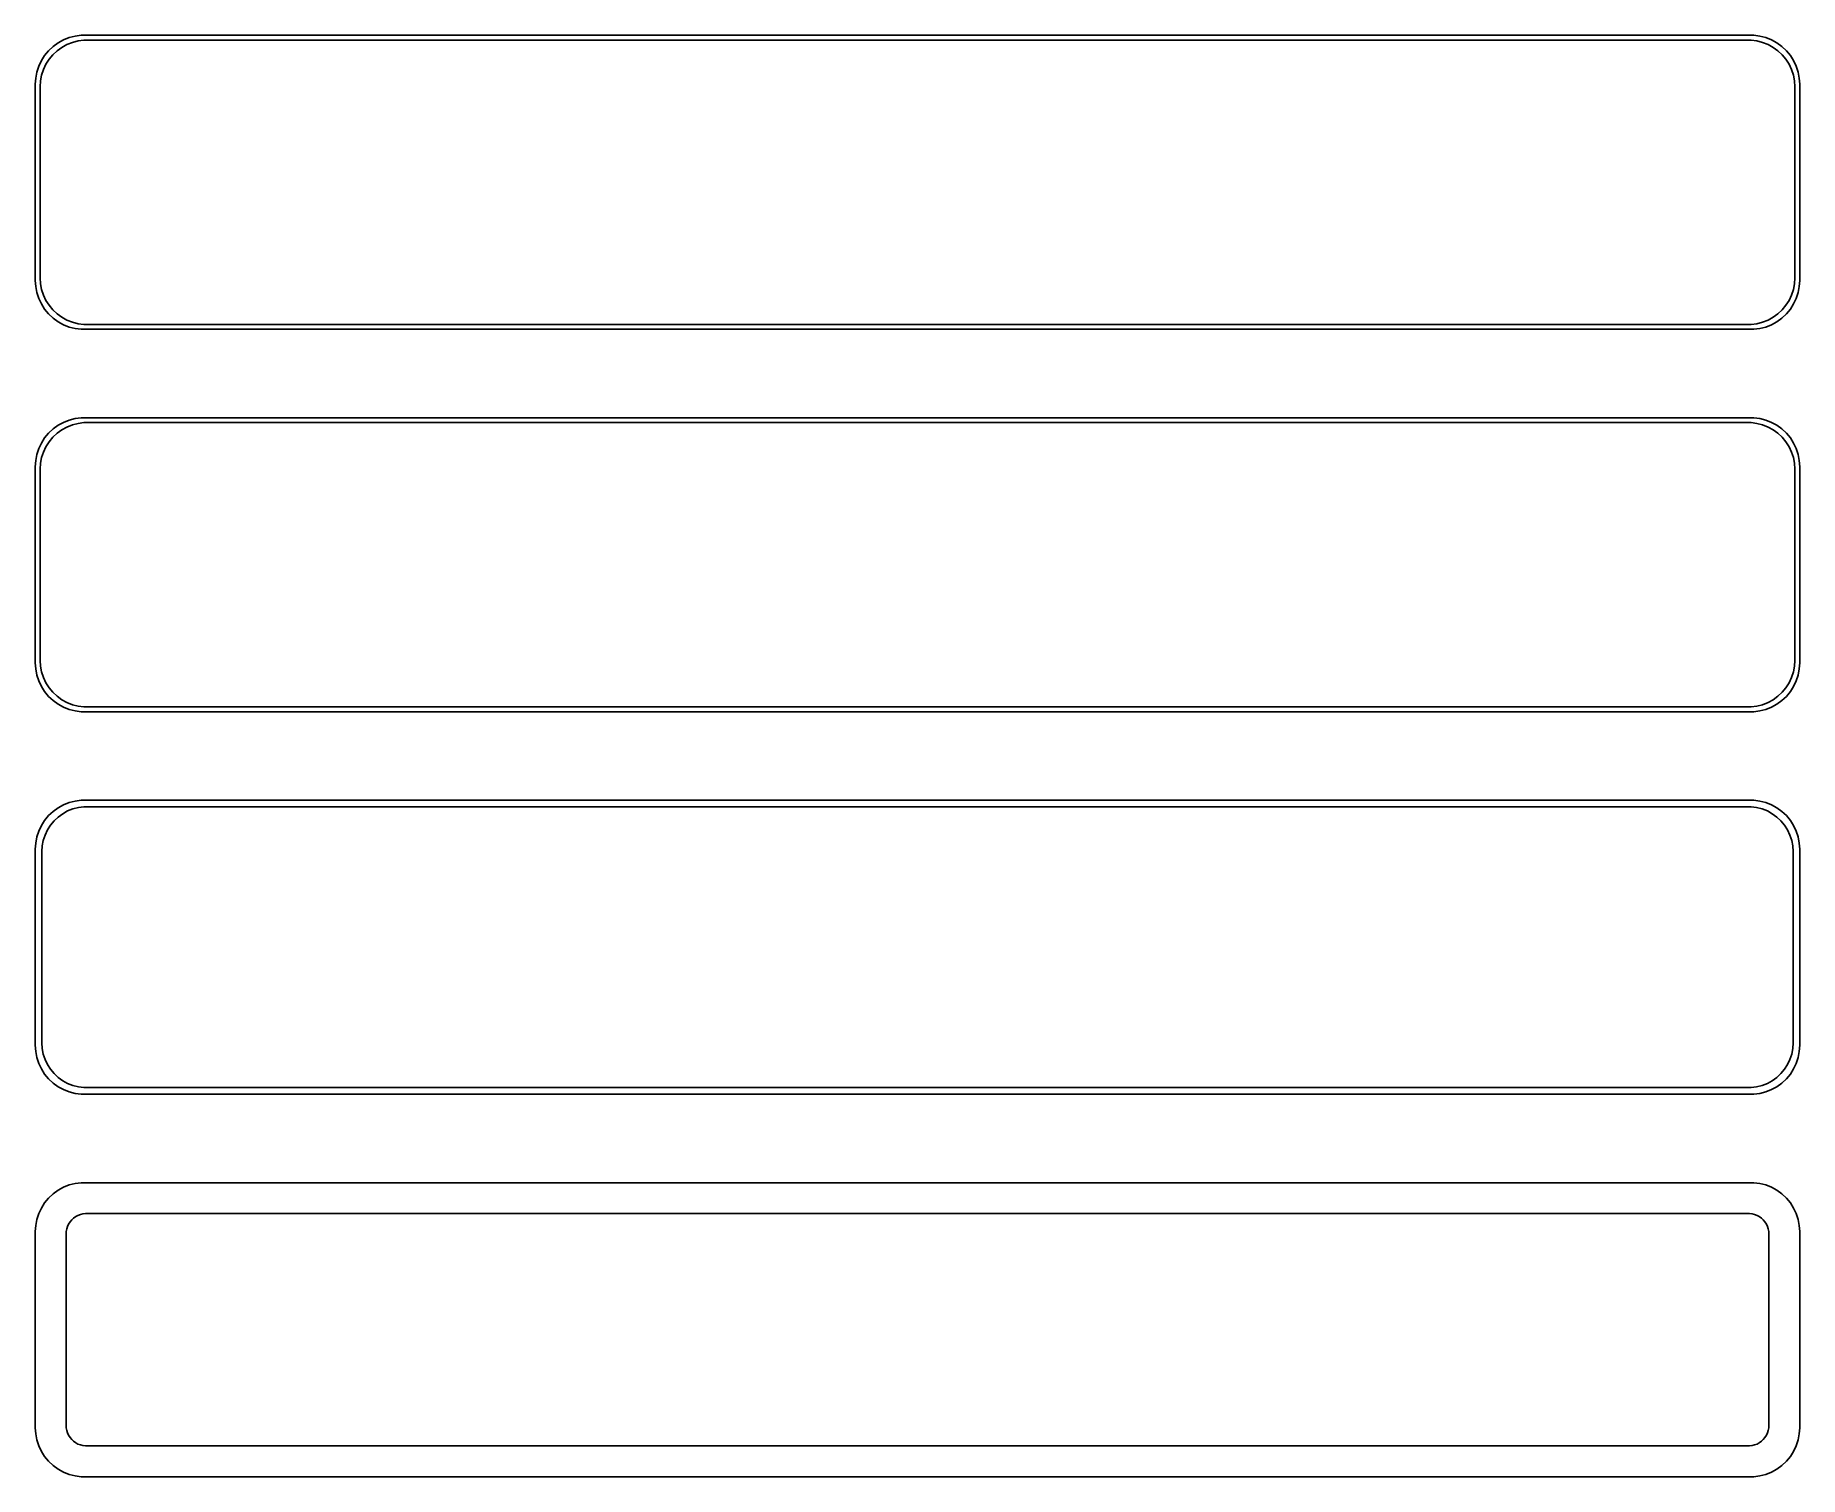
# Model space of a CAD drawing. Header units: metres. Extents: x -90 to 90, y 141 to 288.
import ezdxf

# ---------------------------------------------------------------- set-up
doc = ezdxf.new("R2010")
doc.units = ezdxf.units.M

msp = doc.modelspace()

# ---------------------------------------------------------------- linework, layer by layer
for p, q in [((-88.6448, 286.423), (-89.0451, 285.939)), ((-88.1871, 286.853), (-88.6448, 286.423)), ((-88.2126, 286.002), (-87.7778, 286.41)), ((-87.6791, 287.222), (-88.1871, 286.853)), ((-87.7778, 286.41), (-87.2952, 286.761)), ((-87.1289, 287.524), (-87.6791, 287.222)), ((-87.2952, 286.761), (-86.7724, 287.048)), ((-86.5451, 287.755), (-87.1289, 287.524)), ((-86.7724, 287.048), (-86.2178, 287.268)), ((-85.9369, 287.911), (-86.5451, 287.755)), ((-86.2178, 287.268), (-85.6401, 287.416)), ((-85.3139, 287.99), (-85.9369, 287.911)), ((-85.6401, 287.416), (-85.0482, 287.491)), ((85.3139, 287.99), (-85.3139, 287.99)), ((-85.0482, 287.491), (85.0482, 287.491)), ((85.0482, 287.491), (85.6401, 287.416)), ((85.9369, 287.911), (85.3139, 287.99)), ((85.6401, 287.416), (86.2178, 287.268)), ((86.5451, 287.755), (85.9369, 287.911)), ((86.2178, 287.268), (86.7724, 287.048)), ((87.1289, 287.524), (86.5451, 287.755)), ((86.7724, 287.048), (87.2952, 286.761)), ((87.6791, 287.222), (87.1289, 287.524)), ((87.2952, 286.761), (87.7778, 286.41)), ((88.1871, 286.853), (87.6791, 287.222)), ((87.7778, 286.41), (88.2126, 286.002)), ((88.6448, 286.423), (88.1871, 286.853)), ((89.0451, 285.939), (88.6448, 286.423)), ((-89.6489, 284.841), (-89.8429, 284.243)), ((-89.3815, 285.409), (-89.6489, 284.841)), ((-89.0451, 285.939), (-89.3815, 285.409)), ((-89.3508, 283.931), (-89.1664, 284.499)), ((-89.1664, 284.499), (-88.9125, 285.038)), ((-88.9125, 285.038), (-88.5928, 285.542)), ((-88.5928, 285.542), (-88.2126, 286.002)), ((88.2126, 286.002), (88.5928, 285.542)), ((88.5928, 285.542), (88.9125, 285.038)), ((88.9125, 285.038), (89.1664, 284.499)), ((89.3815, 285.409), (89.0451, 285.939)), ((89.1664, 284.499), (89.3508, 283.931)), ((89.6489, 284.841), (89.3815, 285.409)), ((89.8429, 284.243), (89.6489, 284.841)), ((-89.9606, 283.627), (-90, 283)), ((-90, 283), (-90, 263)), ((-89.8429, 284.243), (-89.9606, 283.627)), ((-89.5, 282.75), (-89.4625, 283.345)), ((-89.5, 263.25), (-89.5, 282.75)), ((-89.4625, 283.345), (-89.3508, 283.931)), ((89.3508, 283.931), (89.4625, 283.345)), ((89.4625, 283.345), (89.5, 282.75)), ((89.5, 282.75), (89.5, 263.25)), ((89.9606, 283.627), (89.8429, 284.243)), ((90, 283), (89.9606, 283.627)), ((90, 263), (90, 283)), ((-90, 263), (-89.9606, 262.373)), ((-89.4625, 262.655), (-89.5, 263.25)), ((89.5, 263.25), (89.4625, 262.655)), ((89.9606, 262.373), (90, 263)), ((-89.9606, 262.373), (-89.8429, 261.757)), ((-89.8429, 261.757), (-89.6489, 261.159)), ((-89.6489, 261.159), (-89.3815, 260.591)), ((-89.3508, 262.069), (-89.4625, 262.655)), ((-89.1664, 261.501), (-89.3508, 262.069)), ((-88.9125, 260.962), (-89.1664, 261.501)), ((89.1664, 261.501), (88.9125, 260.962)), ((89.3508, 262.069), (89.1664, 261.501)), ((89.4625, 262.655), (89.3508, 262.069)), ((89.3815, 260.591), (89.6489, 261.159)), ((89.6489, 261.159), (89.8429, 261.757)), ((89.8429, 261.757), (89.9606, 262.373)), ((-89.3815, 260.591), (-89.0451, 260.061)), ((-89.0451, 260.061), (-88.6448, 259.577)), ((-88.5928, 260.458), (-88.9125, 260.962)), ((-88.6448, 259.577), (-88.1871, 259.147)), ((-88.2126, 259.998), (-88.5928, 260.458)), ((-87.7778, 259.59), (-88.2126, 259.998)), ((-87.2952, 259.239), (-87.7778, 259.59)), ((-86.7724, 258.952), (-87.2952, 259.239)), ((87.2952, 259.239), (86.7724, 258.952)), ((87.7778, 259.59), (87.2952, 259.239)), ((88.2126, 259.998), (87.7778, 259.59)), ((88.1871, 259.147), (88.6448, 259.577)), ((88.5928, 260.458), (88.2126, 259.998)), ((88.9125, 260.962), (88.5928, 260.458)), ((88.6448, 259.577), (89.0451, 260.061)), ((89.0451, 260.061), (89.3815, 260.591)), ((-88.1871, 259.147), (-87.6791, 258.778)), ((-87.6791, 258.778), (-87.1289, 258.476)), ((-87.1289, 258.476), (-86.5451, 258.245)), ((-86.2178, 258.732), (-86.7724, 258.952)), ((-86.5451, 258.245), (-85.9369, 258.089)), ((-85.6401, 258.584), (-86.2178, 258.732)), ((-85.9369, 258.089), (-85.3139, 258.01)), ((-85.0482, 258.509), (-85.6401, 258.584)), ((-85.3139, 258.01), (85.3139, 258.01)), ((85.0482, 258.509), (-85.0482, 258.509)), ((85.6401, 258.584), (85.0482, 258.509)), ((85.3139, 258.01), (85.9369, 258.089)), ((86.2178, 258.732), (85.6401, 258.584)), ((85.9369, 258.089), (86.5451, 258.245)), ((86.7724, 258.952), (86.2178, 258.732)), ((86.5451, 258.245), (87.1289, 258.476)), ((87.1289, 258.476), (87.6791, 258.778)), ((87.6791, 258.778), (88.1871, 259.147)), ((-87.1289, 248.524), (-87.6791, 248.222)), ((-86.5451, 248.755), (-87.1289, 248.524)), ((-85.9369, 248.911), (-86.5451, 248.755)), ((-86.2178, 248.268), (-85.6401, 248.416)), ((-85.3139, 248.99), (-85.9369, 248.911)), ((-85.6401, 248.416), (-85.0482, 248.491)), ((85.3139, 248.99), (-85.3139, 248.99)), ((-85.0482, 248.491), (85.0482, 248.491)), ((85.0482, 248.491), (85.6401, 248.416)), ((85.9369, 248.911), (85.3139, 248.99)), ((85.6401, 248.416), (86.2178, 248.268)), ((86.5451, 248.755), (85.9369, 248.911)), ((87.1289, 248.524), (86.5451, 248.755)), ((87.6791, 248.222), (87.1289, 248.524)), ((-89.0451, 246.939), (-89.3815, 246.409)), ((-88.6448, 247.423), (-89.0451, 246.939)), ((-88.1871, 247.853), (-88.6448, 247.423)), ((-88.5928, 246.542), (-88.2126, 247.002)), ((-88.2126, 247.002), (-87.7778, 247.41)), ((-87.6791, 248.222), (-88.1871, 247.853)), ((-87.7778, 247.41), (-87.2952, 247.761)), ((-87.2952, 247.761), (-86.7724, 248.048)), ((-86.7724, 248.048), (-86.2178, 248.268)), ((86.2178, 248.268), (86.7724, 248.048)), ((86.7724, 248.048), (87.2952, 247.761)), ((87.2952, 247.761), (87.7778, 247.41)), ((88.1871, 247.853), (87.6791, 248.222)), ((87.7778, 247.41), (88.2126, 247.002)), ((88.6448, 247.423), (88.1871, 247.853)), ((88.2126, 247.002), (88.5928, 246.542)), ((89.0451, 246.939), (88.6448, 247.423)), ((89.3815, 246.409), (89.0451, 246.939)), ((-89.8429, 245.243), (-89.9606, 244.627)), ((-89.6489, 245.841), (-89.8429, 245.243)), ((-89.3815, 246.409), (-89.6489, 245.841)), ((-89.4625, 244.345), (-89.3508, 244.931)), ((-89.3508, 244.931), (-89.1664, 245.499)), ((-89.1664, 245.499), (-88.9125, 246.038)), ((-88.9125, 246.038), (-88.5928, 246.542)), ((88.5928, 246.542), (88.9125, 246.038)), ((88.9125, 246.038), (89.1664, 245.499)), ((89.1664, 245.499), (89.3508, 244.931)), ((89.3508, 244.931), (89.4625, 244.345)), ((89.6489, 245.841), (89.3815, 246.409)), ((89.8429, 245.243), (89.6489, 245.841)), ((89.9606, 244.627), (89.8429, 245.243)), ((-89.9606, 244.627), (-90, 244)), ((-90, 244), (-90, 224)), ((-89.5, 243.75), (-89.4625, 244.345)), ((-89.5, 224.25), (-89.5, 243.75)), ((89.4625, 244.345), (89.5, 243.75)), ((89.5, 243.75), (89.5, 224.25)), ((90, 244), (89.9606, 244.627)), ((90, 224), (90, 244)), ((-90, 224), (-89.9606, 223.373)), ((-89.9606, 223.373), (-89.8429, 222.757)), ((-89.4625, 223.655), (-89.5, 224.25)), ((-89.3508, 223.069), (-89.4625, 223.655)), ((89.4625, 223.655), (89.3508, 223.069)), ((89.5, 224.25), (89.4625, 223.655)), ((89.8429, 222.757), (89.9606, 223.373)), ((89.9606, 223.373), (90, 224)), ((-89.8429, 222.757), (-89.6489, 222.159)), ((-89.6489, 222.159), (-89.3815, 221.591)), ((-89.3815, 221.591), (-89.0451, 221.061)), ((-89.1664, 222.501), (-89.3508, 223.069)), ((-88.9125, 221.962), (-89.1664, 222.501)), ((-88.5928, 221.458), (-88.9125, 221.962)), ((-88.2126, 220.998), (-88.5928, 221.458)), ((88.5928, 221.458), (88.2126, 220.998)), ((88.9125, 221.962), (88.5928, 221.458)), ((89.1664, 222.501), (88.9125, 221.962)), ((89.0451, 221.061), (89.3815, 221.591)), ((89.3508, 223.069), (89.1664, 222.501)), ((89.3815, 221.591), (89.6489, 222.159)), ((89.6489, 222.159), (89.8429, 222.757)), ((-89.0451, 221.061), (-88.6448, 220.577)), ((-88.6448, 220.577), (-88.1871, 220.147)), ((-87.7778, 220.59), (-88.2126, 220.998)), ((-88.1871, 220.147), (-87.6791, 219.778)), ((-87.2952, 220.239), (-87.7778, 220.59)), ((-87.6791, 219.778), (-87.1289, 219.476)), ((-86.7724, 219.952), (-87.2952, 220.239)), ((-86.2178, 219.732), (-86.7724, 219.952)), ((-85.6401, 219.584), (-86.2178, 219.732)), ((86.2178, 219.732), (85.6401, 219.584)), ((86.7724, 219.952), (86.2178, 219.732)), ((87.2952, 220.239), (86.7724, 219.952)), ((87.1289, 219.476), (87.6791, 219.778)), ((87.7778, 220.59), (87.2952, 220.239)), ((87.6791, 219.778), (88.1871, 220.147)), ((88.2126, 220.998), (87.7778, 220.59)), ((88.1871, 220.147), (88.6448, 220.577)), ((88.6448, 220.577), (89.0451, 221.061)), ((-87.1289, 219.476), (-86.5451, 219.245)), ((-86.5451, 219.245), (-85.9369, 219.089)), ((-85.9369, 219.089), (-85.3139, 219.01)), ((-85.0482, 219.509), (-85.6401, 219.584)), ((-85.3139, 219.01), (85.3139, 219.01)), ((85.0482, 219.509), (-85.0482, 219.509)), ((85.6401, 219.584), (85.0482, 219.509)), ((85.3139, 219.01), (85.9369, 219.089)), ((85.9369, 219.089), (86.5451, 219.245)), ((86.5451, 219.245), (87.1289, 219.476)), ((-88.1871, 208.853), (-88.6448, 208.423)), ((-87.6791, 209.222), (-88.1871, 208.853)), ((-87.1289, 209.524), (-87.6791, 209.222)), ((-87.2032, 208.616), (-86.6994, 208.893)), ((-86.5451, 209.755), (-87.1289, 209.524)), ((-86.6994, 208.893), (-86.1648, 209.104)), ((-85.9369, 209.911), (-86.5451, 209.755)), ((-86.1648, 209.104), (-85.6079, 209.247)), ((-85.3139, 209.99), (-85.9369, 209.911)), ((-85.6079, 209.247), (-85.0375, 209.319)), ((85.3139, 209.99), (-85.3139, 209.99)), ((-85.0375, 209.319), (85.0375, 209.319)), ((85.0375, 209.319), (85.6079, 209.247)), ((85.9369, 209.911), (85.3139, 209.99)), ((85.6079, 209.247), (86.1648, 209.104)), ((86.5451, 209.755), (85.9369, 209.911)), ((86.1648, 209.104), (86.6994, 208.893)), ((87.1289, 209.524), (86.5451, 209.755)), ((86.6994, 208.893), (87.2032, 208.616)), ((87.6791, 209.222), (87.1289, 209.524)), ((88.1871, 208.853), (87.6791, 209.222)), ((88.6448, 208.423), (88.1871, 208.853)), ((-89.3815, 207.409), (-89.6489, 206.841)), ((-89.0451, 207.939), (-89.3815, 207.409)), ((-88.6448, 208.423), (-89.0451, 207.939)), ((-88.7621, 206.956), (-88.454, 207.441)), ((-88.454, 207.441), (-88.0875, 207.884)), ((-88.0875, 207.884), (-87.6684, 208.278)), ((-87.6684, 208.278), (-87.2032, 208.616)), ((87.2032, 208.616), (87.6684, 208.278)), ((87.6684, 208.278), (88.0875, 207.884)), ((88.0875, 207.884), (88.454, 207.441)), ((88.454, 207.441), (88.7621, 206.956)), ((89.0451, 207.939), (88.6448, 208.423)), ((89.3815, 207.409), (89.0451, 207.939)), ((89.6489, 206.841), (89.3815, 207.409)), ((-89.9606, 205.627), (-90, 205)), ((-89.8429, 206.243), (-89.9606, 205.627)), ((-89.6489, 206.841), (-89.8429, 206.243)), ((-89.3284, 204.75), (-89.2923, 205.324)), ((-89.2923, 205.324), (-89.1846, 205.889)), ((-89.1846, 205.889), (-89.0069, 206.435)), ((-89.0069, 206.435), (-88.7621, 206.956)), ((88.7621, 206.956), (89.0069, 206.435)), ((89.0069, 206.435), (89.1846, 205.889)), ((89.1846, 205.889), (89.2923, 205.324)), ((89.2923, 205.324), (89.3284, 204.75)), ((89.8429, 206.243), (89.6489, 206.841)), ((89.9606, 205.627), (89.8429, 206.243)), ((90, 205), (89.9606, 205.627)), ((-90, 205), (-90, 185)), ((-89.3284, 185.25), (-89.3284, 204.75)), ((89.3284, 204.75), (89.3284, 185.25)), ((90, 185), (90, 205)), ((-90, 185), (-89.9606, 184.373)), ((-89.9606, 184.373), (-89.8429, 183.757)), ((-89.8429, 183.757), (-89.6489, 183.159)), ((-89.2923, 184.676), (-89.3284, 185.25)), ((-89.1846, 184.111), (-89.2923, 184.676)), ((-89.0069, 183.565), (-89.1846, 184.111)), ((89.1846, 184.111), (89.0069, 183.565)), ((89.2923, 184.676), (89.1846, 184.111)), ((89.3284, 185.25), (89.2923, 184.676)), ((89.6489, 183.159), (89.8429, 183.757)), ((89.8429, 183.757), (89.9606, 184.373)), ((89.9606, 184.373), (90, 185)), ((-89.6489, 183.159), (-89.3815, 182.591)), ((-89.3815, 182.591), (-89.0451, 182.061)), ((-89.0451, 182.061), (-88.6448, 181.577)), ((-88.7621, 183.044), (-89.0069, 183.565)), ((-88.454, 182.559), (-88.7621, 183.044)), ((-88.0875, 182.116), (-88.454, 182.559)), ((-87.6684, 181.722), (-88.0875, 182.116)), ((88.0875, 182.116), (87.6684, 181.722)), ((88.454, 182.559), (88.0875, 182.116)), ((88.7621, 183.044), (88.454, 182.559)), ((88.6448, 181.577), (89.0451, 182.061)), ((89.0069, 183.565), (88.7621, 183.044)), ((89.0451, 182.061), (89.3815, 182.591)), ((89.3815, 182.591), (89.6489, 183.159)), ((-88.6448, 181.577), (-88.1871, 181.147)), ((-88.1871, 181.147), (-87.6791, 180.778)), ((-87.6791, 180.778), (-87.1289, 180.476)), ((-87.2032, 181.384), (-87.6684, 181.722)), ((-86.6994, 181.107), (-87.2032, 181.384)), ((-87.1289, 180.476), (-86.5451, 180.245)), ((-86.1648, 180.896), (-86.6994, 181.107)), ((-86.5451, 180.245), (-85.9369, 180.089)), ((-85.6079, 180.753), (-86.1648, 180.896)), ((-85.9369, 180.089), (-85.3139, 180.01)), ((-85.0375, 180.681), (-85.6079, 180.753)), ((-85.3139, 180.01), (85.3139, 180.01)), ((85.0375, 180.681), (-85.0375, 180.681)), ((85.6079, 180.753), (85.0375, 180.681)), ((85.3139, 180.01), (85.9369, 180.089)), ((86.1648, 180.896), (85.6079, 180.753)), ((85.9369, 180.089), (86.5451, 180.245)), ((86.6994, 181.107), (86.1648, 180.896)), ((86.5451, 180.245), (87.1289, 180.476)), ((87.2032, 181.384), (86.6994, 181.107)), ((87.1289, 180.476), (87.6791, 180.778)), ((87.6684, 181.722), (87.2032, 181.384)), ((87.6791, 180.778), (88.1871, 181.147)), ((88.1871, 181.147), (88.6448, 181.577)), ((-88.6448, 169.423), (-89.0451, 168.939)), ((-88.1871, 169.853), (-88.6448, 169.423)), ((-87.6791, 170.222), (-88.1871, 169.853)), ((-87.1289, 170.524), (-87.6791, 170.222)), ((-86.5451, 170.755), (-87.1289, 170.524)), ((-85.9369, 170.911), (-86.5451, 170.755)), ((-85.3139, 170.99), (-85.9369, 170.911)), ((85.3139, 170.99), (-85.3139, 170.99)), ((85.9369, 170.911), (85.3139, 170.99)), ((86.5451, 170.755), (85.9369, 170.911)), ((87.1289, 170.524), (86.5451, 170.755)), ((87.6791, 170.222), (87.1289, 170.524)), ((88.1871, 169.853), (87.6791, 170.222)), ((88.6448, 169.423), (88.1871, 169.853)), ((89.0451, 168.939), (88.6448, 169.423)), ((-89.6489, 167.841), (-89.8429, 167.243)), ((-89.3815, 168.409), (-89.6489, 167.841)), ((-89.0451, 168.939), (-89.3815, 168.409)), ((-86.0947, 167.375), (-85.8804, 167.531)), ((-85.8804, 167.531), (-85.6482, 167.659)), ((-85.6482, 167.659), (-85.4019, 167.756)), ((-85.4019, 167.756), (-85.1453, 167.822)), ((-85.1453, 167.822), (-84.8825, 167.855)), ((-84.8825, 167.855), (84.8825, 167.855)), ((84.8825, 167.855), (85.1453, 167.822)), ((85.1453, 167.822), (85.4019, 167.756)), ((85.4019, 167.756), (85.6482, 167.659)), ((85.6482, 167.659), (85.8804, 167.531)), ((85.8804, 167.531), (86.0947, 167.375)), ((89.3815, 168.409), (89.0451, 168.939)), ((89.6489, 167.841), (89.3815, 168.409)), ((89.8429, 167.243), (89.6489, 167.841)), ((-89.9606, 166.627), (-90, 166)), ((-90, 166), (-90, 146)), ((-89.8429, 167.243), (-89.9606, 166.627)), ((-86.8596, 165.75), (-86.843, 166.014)), ((-86.8596, 146.25), (-86.8596, 165.75)), ((-86.843, 166.014), (-86.7934, 166.275)), ((-86.7934, 166.275), (-86.7115, 166.527)), ((-86.7115, 166.527), (-86.5987, 166.766)), ((-86.5987, 166.766), (-86.4567, 166.99)), ((-86.4567, 166.99), (-86.2879, 167.194)), ((-86.2879, 167.194), (-86.0947, 167.375)), ((86.0947, 167.375), (86.2879, 167.194)), ((86.2879, 167.194), (86.4567, 166.99)), ((86.4567, 166.99), (86.5987, 166.766)), ((86.5987, 166.766), (86.7115, 166.527)), ((86.7115, 166.527), (86.7934, 166.275)), ((86.7934, 166.275), (86.843, 166.014)), ((86.843, 166.014), (86.8596, 165.75)), ((86.8596, 165.75), (86.8596, 146.25)), ((89.9606, 166.627), (89.8429, 167.243)), ((90, 166), (89.9606, 166.627)), ((90, 146), (90, 166)), ((-90, 146), (-89.9606, 145.373)), ((-86.843, 145.986), (-86.8596, 146.25)), ((-86.7934, 145.725), (-86.843, 145.986)), ((86.843, 145.986), (86.7934, 145.725)), ((86.8596, 146.25), (86.843, 145.986)), ((89.9606, 145.373), (90, 146)), ((-89.9606, 145.373), (-89.8429, 144.757)), ((-89.8429, 144.757), (-89.6489, 144.159)), ((-89.6489, 144.159), (-89.3815, 143.591)), ((-86.7115, 145.473), (-86.7934, 145.725)), ((-86.5987, 145.234), (-86.7115, 145.473)), ((-86.4567, 145.01), (-86.5987, 145.234)), ((-86.2879, 144.806), (-86.4567, 145.01)), ((-86.0947, 144.625), (-86.2879, 144.806)), ((-85.8804, 144.469), (-86.0947, 144.625)), ((-85.6482, 144.341), (-85.8804, 144.469)), ((-85.4019, 144.244), (-85.6482, 144.341)), ((-85.1453, 144.178), (-85.4019, 144.244)), ((-84.8825, 144.145), (-85.1453, 144.178)), ((84.8825, 144.145), (-84.8825, 144.145)), ((85.1453, 144.178), (84.8825, 144.145)), ((85.4019, 144.244), (85.1453, 144.178)), ((85.6482, 144.341), (85.4019, 144.244)), ((85.8804, 144.469), (85.6482, 144.341)), ((86.0947, 144.625), (85.8804, 144.469)), ((86.2879, 144.806), (86.0947, 144.625)), ((86.4567, 145.01), (86.2879, 144.806)), ((86.5987, 145.234), (86.4567, 145.01)), ((86.7115, 145.473), (86.5987, 145.234)), ((86.7934, 145.725), (86.7115, 145.473)), ((89.3815, 143.591), (89.6489, 144.159)), ((89.6489, 144.159), (89.8429, 144.757)), ((89.8429, 144.757), (89.9606, 145.373)), ((-89.3815, 143.591), (-89.0451, 143.061)), ((-89.0451, 143.061), (-88.6448, 142.577)), ((-88.6448, 142.577), (-88.1871, 142.147)), ((88.1871, 142.147), (88.6448, 142.577)), ((88.6448, 142.577), (89.0451, 143.061)), ((89.0451, 143.061), (89.3815, 143.591)), ((-88.1871, 142.147), (-87.6791, 141.778)), ((-87.6791, 141.778), (-87.1289, 141.476)), ((-87.1289, 141.476), (-86.5451, 141.245)), ((-86.5451, 141.245), (-85.9369, 141.089)), ((-85.9369, 141.089), (-85.3139, 141.01)), ((-85.3139, 141.01), (85.3139, 141.01)), ((85.3139, 141.01), (85.9369, 141.089)), ((85.9369, 141.089), (86.5451, 141.245)), ((86.5451, 141.245), (87.1289, 141.476)), ((87.1289, 141.476), (87.6791, 141.778)), ((87.6791, 141.778), (88.1871, 142.147))]:
    msp.add_line(p, q)

doc.saveas('drawing.dxf')
